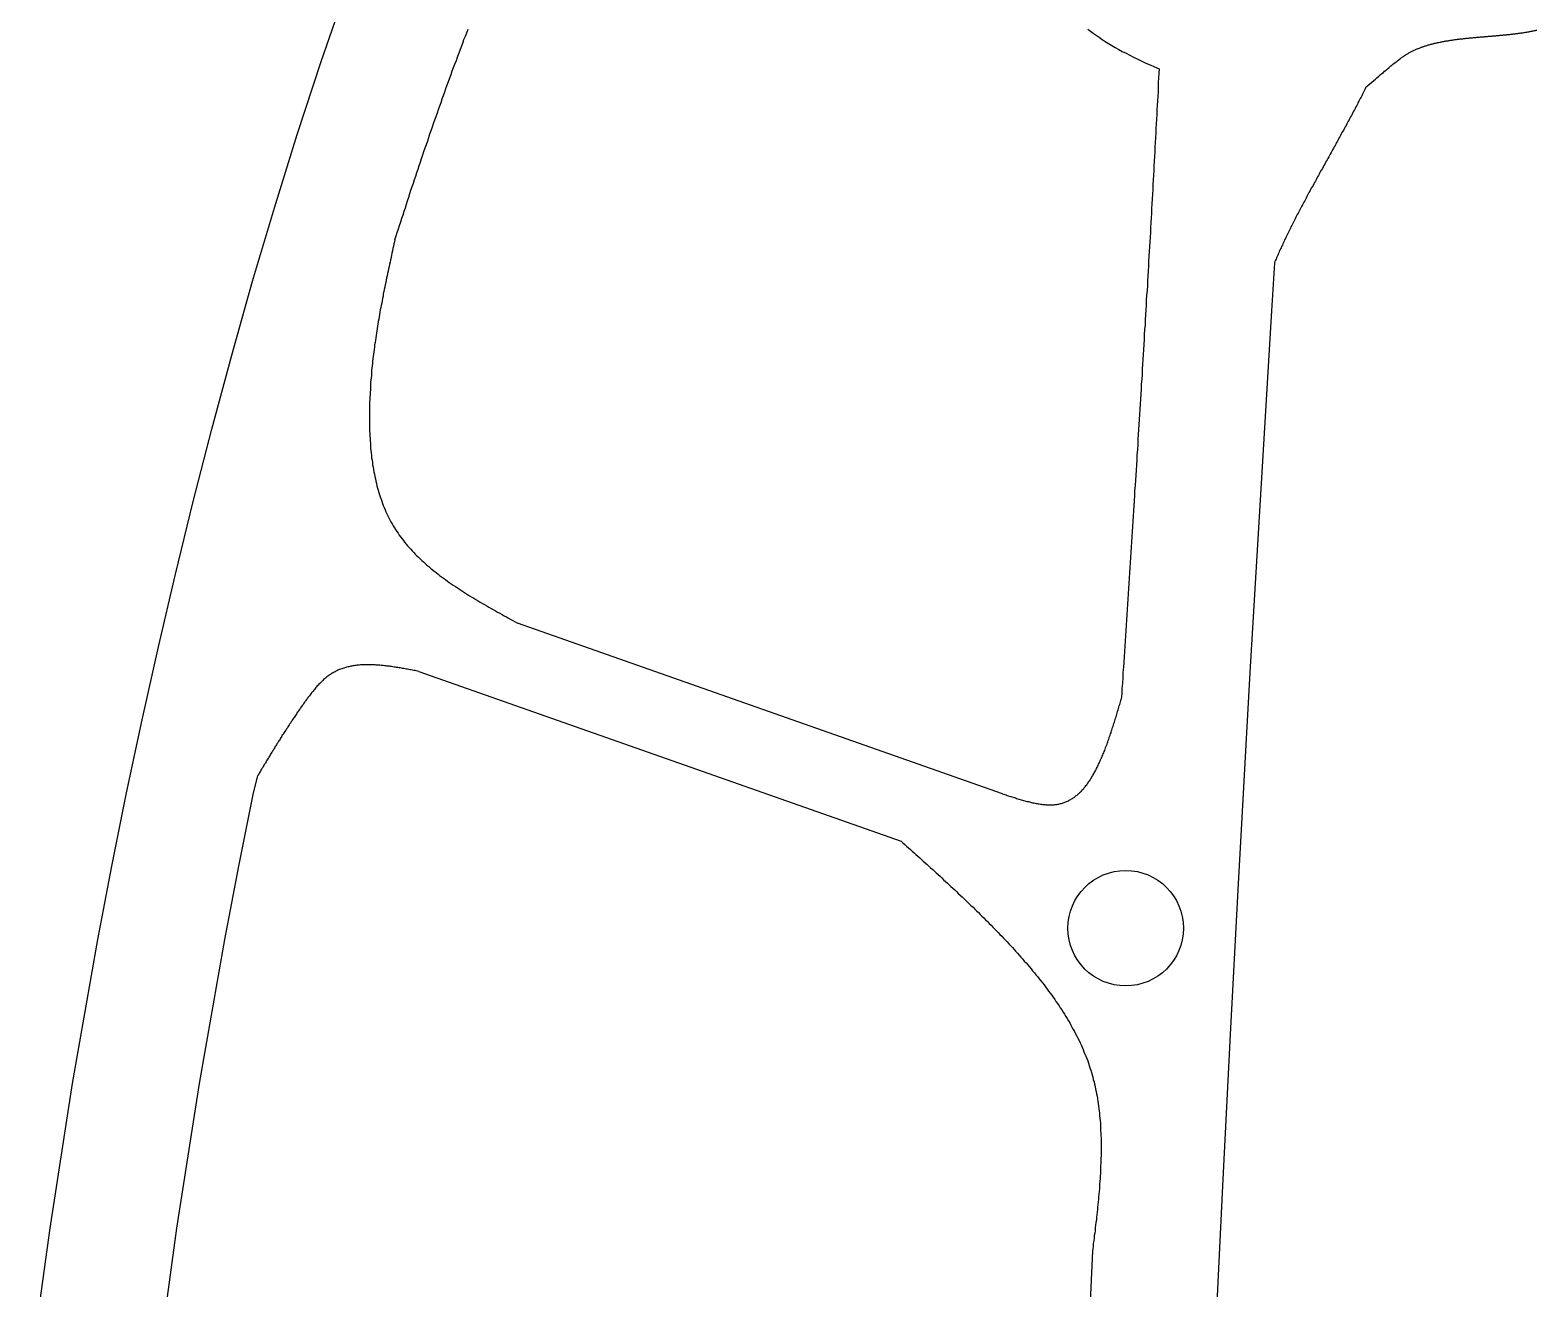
# Model space of a CAD drawing. Header units: inches. Extents: x 15 to 84, y -2 to 383.
# Drawn here: x 18 to 77.4, y 287.3 to 336.9 of the extents above; entities that cross this region are included whole.
import ezdxf

# ---------------------------------------------------------------- set-up
doc = ezdxf.new("R2010")
doc.units = ezdxf.units.IN
doc.header["$MEASUREMENT"] = 0
doc.layers.add('7', color=7, linetype='Continuous')

msp = doc.modelspace()

# ---------------------------------------------------------------- linework, layer by layer
for p, q in [((56.296, 306.795), (37.186, 313.525)), ((33.296, 311.621), (52.306, 304.928))]:
    msp.add_line(p, q)
for points in [[(32.356, 328.643, 0), (32.406, 328.782, 0), (32.446, 328.921, 0), (32.496, 329.06, 0), (32.536, 329.199, 0), (32.586, 329.338, 0), (32.626, 329.477, 0), (32.676, 329.616, 0), (32.716, 329.755, 0), (32.766, 329.894, 0), (32.806, 330.032, 0), (32.856, 330.171, 0), (32.896, 330.31, 0), (32.946, 330.449, 0), (32.986, 330.587, 0), (33.036, 330.726, 0), (33.086, 330.865, 0), (33.126, 331.003, 0), (33.176, 331.142, 0), (33.216, 331.28, 0), (33.266, 331.419, 0), (33.316, 331.557, 0), (33.356, 331.696, 0), (33.406, 331.834, 0), (33.456, 331.973, 0), (33.496, 332.111, 0), (33.546, 332.249, 0), (33.596, 332.388, 0), (33.646, 332.526, 0), (33.686, 332.664, 0), (33.736, 332.802, 0), (33.786, 332.941, 0), (33.836, 333.079, 0), (33.876, 333.217, 0), (33.926, 333.355, 0), (33.976, 333.493, 0), (34.026, 333.631, 0), (34.076, 333.769, 0), (34.126, 333.907, 0), (34.176, 334.045, 0), (34.216, 334.182, 0), (34.266, 334.32, 0), (34.316, 334.458, 0), (34.366, 334.596, 0), (34.416, 334.733, 0), (34.466, 334.871, 0), (34.516, 335.008, 0), (34.566, 335.146, 0), (34.616, 335.283, 0), (34.666, 335.421, 0), (34.716, 335.558, 0), (34.776, 335.695, 0), (34.826, 335.832, 0), (34.876, 335.97, 0), (34.926, 336.107, 0), (34.976, 336.244, 0), (35.026, 336.381, 0), (35.076, 336.518, 0), (35.136, 336.655, 0), (35.186, 336.792, 0), (35.236, 336.928, 0)], [(59.656, 336.931, 0), (59.766, 336.85, 0), (59.876, 336.77, 0), (59.986, 336.69, 0), (60.106, 336.61, 0), (60.226, 336.53, 0), (60.346, 336.45, 0), (60.476, 336.371, 0), (60.606, 336.292, 0), (60.736, 336.214, 0), (60.876, 336.135, 0), (61.016, 336.057, 0), (61.166, 335.98, 0), (61.316, 335.902, 0), (61.466, 335.826, 0), (61.626, 335.749, 0), (61.786, 335.673, 0), (61.946, 335.598, 0), (62.116, 335.522, 0), (62.286, 335.448, 0), (62.466, 335.374, 0)], [(70.616, 334.64, 0), (70.696, 334.709, 0), (70.776, 334.776, 0), (70.856, 334.841, 0), (70.926, 334.903, 0), (70.996, 334.963, 0), (71.056, 335.02, 0), (71.126, 335.076, 0), (71.186, 335.129, 0), (71.246, 335.179, 0), (71.306, 335.228, 0), (71.356, 335.275, 0), (71.416, 335.32, 0), (71.466, 335.363, 0), (71.516, 335.404, 0), (71.556, 335.443, 0), (71.606, 335.48, 0), (71.646, 335.516, 0), (71.686, 335.551, 0), (71.726, 335.583, 0), (71.766, 335.615, 0), (71.806, 335.645, 0), (71.846, 335.673, 0), (71.876, 335.7, 0), (71.916, 335.726, 0), (71.946, 335.751, 0), (71.976, 335.775, 0), (72.006, 335.797, 0), (72.036, 335.819, 0), (72.066, 335.84, 0), (72.096, 335.859, 0), (72.126, 335.878, 0), (72.146, 335.897, 0), (72.176, 335.914, 0), (72.206, 335.931, 0), (72.226, 335.947, 0), (72.256, 335.963, 0), (72.286, 335.978, 0), (72.306, 335.993, 0), (72.336, 336.008, 0), (72.366, 336.022, 0), (72.386, 336.036, 0), (72.416, 336.05, 0), (72.446, 336.064, 0), (72.466, 336.077, 0), (72.496, 336.09, 0), (72.526, 336.103, 0), (72.556, 336.116, 0), (72.576, 336.128, 0), (72.606, 336.14, 0), (72.636, 336.152, 0), (72.666, 336.164, 0), (72.696, 336.176, 0), (72.726, 336.187, 0), (72.756, 336.198, 0), (72.776, 336.209, 0), (72.806, 336.22, 0), (72.836, 336.23, 0), (72.866, 336.241, 0), (72.896, 336.251, 0), (72.926, 336.261, 0), (72.956, 336.271, 0), (72.986, 336.28, 0), (73.016, 336.29, 0), (73.046, 336.299, 0), (73.076, 336.308, 0), (73.106, 336.317, 0), (73.146, 336.326, 0), (73.176, 336.334, 0), (73.206, 336.342, 0), (73.236, 336.351, 0), (73.266, 336.359, 0), (73.296, 336.367, 0), (73.326, 336.374, 0), (73.366, 336.382, 0), (73.396, 336.389, 0), (73.426, 336.396, 0), (73.456, 336.404, 0), (73.486, 336.411, 0), (73.526, 336.417, 0), (73.556, 336.424, 0), (73.586, 336.431, 0), (73.616, 336.437, 0), (73.656, 336.443, 0), (73.686, 336.449, 0), (73.716, 336.455, 0), (73.756, 336.461, 0), (73.786, 336.467, 0), (73.816, 336.473, 0), (73.856, 336.478, 0), (73.886, 336.484, 0), (73.916, 336.489, 0), (73.956, 336.494, 0), (73.986, 336.499, 0), (74.016, 336.504, 0), (74.056, 336.509, 0), (74.086, 336.514, 0), (74.126, 336.519, 0), (74.156, 336.523, 0), (74.186, 336.528, 0), (74.226, 336.532, 0), (74.256, 336.536, 0), (74.296, 336.541, 0), (74.326, 336.545, 0), (74.366, 336.549, 0), (74.396, 336.553, 0), (74.436, 336.557, 0), (74.466, 336.561, 0), (74.506, 336.564, 0), (74.536, 336.568, 0), (74.576, 336.572, 0), (74.606, 336.575, 0), (74.636, 336.579, 0), (74.676, 336.582, 0), (74.706, 336.586, 0), (74.746, 336.589, 0), (74.786, 336.593, 0), (74.816, 336.596, 0), (74.856, 336.599, 0), (74.886, 336.602, 0), (74.926, 336.606, 0), (74.956, 336.609, 0), (74.996, 336.612, 0), (75.026, 336.615, 0), (75.066, 336.618, 0), (75.096, 336.621, 0), (75.136, 336.624, 0), (75.166, 336.627, 0), (75.206, 336.63, 0), (75.236, 336.633, 0), (75.276, 336.636, 0), (75.306, 336.639, 0), (75.346, 336.642, 0), (75.376, 336.644, 0), (75.416, 336.647, 0), (75.456, 336.65, 0), (75.486, 336.653, 0), (75.526, 336.656, 0), (75.556, 336.659, 0), (75.596, 336.662, 0), (75.626, 336.665, 0), (75.666, 336.668, 0), (75.696, 336.671, 0), (75.736, 336.674, 0), (75.766, 336.677, 0), (75.806, 336.68, 0), (75.836, 336.683, 0), (75.876, 336.686, 0), (75.906, 336.689, 0), (75.946, 336.693, 0), (75.976, 336.696, 0), (76.016, 336.699, 0), (76.046, 336.703, 0), (76.086, 336.706, 0), (76.116, 336.709, 0), (76.156, 336.713, 0), (76.186, 336.716, 0), (76.226, 336.72, 0), (76.256, 336.724, 0), (76.296, 336.727, 0), (76.326, 336.731, 0), (76.366, 336.735, 0), (76.396, 336.739, 0), (76.426, 336.743, 0), (76.466, 336.747, 0), (76.496, 336.751, 0), (76.536, 336.755, 0), (76.566, 336.759, 0), (76.606, 336.764, 0), (76.636, 336.768, 0), (76.666, 336.773, 0), (76.706, 336.778, 0), (76.736, 336.782, 0), (76.766, 336.787, 0), (76.806, 336.792, 0), (76.836, 336.797, 0), (76.866, 336.802, 0), (76.906, 336.808, 0), (76.936, 336.813, 0), (76.966, 336.819, 0), (77.006, 336.824, 0), (77.036, 336.83, 0), (77.066, 336.836, 0), (77.096, 336.842, 0), (77.136, 336.848, 0), (77.166, 336.854, 0), (77.196, 336.86, 0), (77.226, 336.867, 0), (77.266, 336.874, 0), (77.296, 336.88, 0), (77.326, 336.887, 0), (77.356, 336.894, 0)], [(62.466, 335.374, 0), (62.456, 335.194, 0), (62.446, 335.015, 0), (62.436, 334.835, 0), (62.436, 334.654, 0), (62.426, 334.474, 0), (62.416, 334.293, 0), (62.406, 334.112, 0), (62.396, 333.93, 0), (62.386, 333.748, 0), (62.376, 333.566, 0), (62.366, 333.384, 0), (62.356, 333.201, 0), (62.346, 333.019, 0), (62.336, 332.835, 0), (62.326, 332.652, 0), (62.316, 332.468, 0), (62.306, 332.284, 0), (62.296, 332.1, 0), (62.286, 331.915, 0), (62.276, 331.73, 0), (62.266, 331.545, 0), (62.256, 331.359, 0), (62.246, 331.174, 0), (62.236, 330.988, 0), (62.226, 330.801, 0), (62.216, 330.615, 0), (62.206, 330.428, 0), (62.196, 330.241, 0), (62.186, 330.053, 0), (62.176, 329.866, 0), (62.166, 329.678, 0), (62.156, 329.489, 0), (62.146, 329.301, 0), (62.136, 329.112, 0), (62.126, 328.923, 0), (62.116, 328.734, 0), (62.106, 328.544, 0), (62.096, 328.354, 0), (62.076, 328.164, 0), (62.066, 327.974, 0), (62.056, 327.783, 0), (62.046, 327.592, 0), (62.036, 327.401, 0), (62.026, 327.21, 0), (62.016, 327.018, 0), (62.006, 326.826, 0), (61.996, 326.634, 0), (61.976, 326.442, 0), (61.966, 326.249, 0), (61.956, 326.056, 0), (61.946, 325.863, 0), (61.936, 325.67, 0), (61.926, 325.476, 0), (61.916, 325.282, 0), (61.896, 325.088, 0), (61.886, 324.893, 0), (61.876, 324.699, 0), (61.866, 324.504, 0), (61.856, 324.309, 0), (61.846, 324.113, 0), (61.826, 323.918, 0), (61.816, 323.722, 0), (61.806, 323.526, 0), (61.796, 323.329, 0), (61.786, 323.133, 0), (61.766, 322.936, 0), (61.756, 322.739, 0), (61.746, 322.542, 0), (61.736, 322.344, 0), (61.726, 322.146, 0), (61.706, 321.948, 0), (61.696, 321.75, 0), (61.686, 321.552, 0), (61.676, 321.353, 0), (61.656, 321.154, 0), (61.646, 320.955, 0), (61.636, 320.756, 0), (61.626, 320.556, 0), (61.616, 320.357, 0), (61.596, 320.157, 0), (61.586, 319.956, 0), (61.576, 319.756, 0), (61.566, 319.555, 0), (61.546, 319.355, 0), (61.536, 319.153, 0), (61.526, 318.952, 0), (61.506, 318.751, 0), (61.496, 318.549, 0), (61.486, 318.347, 0), (61.476, 318.145, 0), (61.456, 317.943, 0), (61.446, 317.74, 0), (61.436, 317.537, 0), (61.416, 317.334, 0), (61.406, 317.131, 0), (61.396, 316.928, 0), (61.386, 316.724, 0), (61.366, 316.52, 0), (61.356, 316.316, 0), (61.346, 316.112, 0), (61.326, 315.908, 0), (61.316, 315.703, 0), (61.306, 315.499, 0), (61.286, 315.294, 0), (61.276, 315.088, 0), (61.266, 314.883, 0), (61.246, 314.677, 0), (61.236, 314.472, 0), (61.226, 314.266, 0), (61.206, 314.06, 0), (61.196, 313.853, 0), (61.186, 313.647, 0), (61.166, 313.44, 0), (61.156, 313.233, 0), (61.146, 313.026, 0), (61.126, 312.819, 0), (61.116, 312.612, 0), (61.106, 312.404, 0), (61.086, 312.196, 0), (61.076, 311.988, 0), (61.066, 311.78, 0), (61.046, 311.572, 0), (61.036, 311.363, 0), (61.026, 311.155, 0), (61.006, 310.946, 0), (60.996, 310.737, 0), (60.976, 310.528, 0)], [(70.616, 334.64, 0), (70.596, 334.585, 0), (70.566, 334.53, 0), (70.536, 334.475, 0), (70.506, 334.42, 0), (70.486, 334.365, 0), (70.456, 334.31, 0), (70.426, 334.255, 0), (70.396, 334.2, 0), (70.366, 334.144, 0), (70.336, 334.089, 0), (70.306, 334.033, 0), (70.286, 333.978, 0), (70.256, 333.922, 0), (70.226, 333.866, 0), (70.196, 333.811, 0), (70.166, 333.755, 0), (70.136, 333.699, 0), (70.106, 333.643, 0), (70.076, 333.587, 0), (70.046, 333.531, 0), (70.016, 333.475, 0), (69.986, 333.419, 0), (69.956, 333.363, 0), (69.926, 333.307, 0), (69.896, 333.25, 0), (69.866, 333.194, 0), (69.836, 333.138, 0), (69.806, 333.082, 0), (69.776, 333.025, 0), (69.746, 332.969, 0), (69.716, 332.912, 0), (69.676, 332.856, 0), (69.646, 332.8, 0), (69.616, 332.743, 0), (69.586, 332.687, 0), (69.556, 332.63, 0), (69.526, 332.574, 0), (69.496, 332.517, 0), (69.466, 332.461, 0), (69.436, 332.404, 0), (69.406, 332.348, 0), (69.366, 332.291, 0), (69.336, 332.235, 0), (69.306, 332.178, 0), (69.276, 332.122, 0), (69.246, 332.065, 0), (69.216, 332.009, 0), (69.186, 331.952, 0), (69.156, 331.896, 0), (69.116, 331.839, 0), (69.086, 331.783, 0), (69.056, 331.727, 0), (69.026, 331.67, 0), (68.996, 331.614, 0), (68.966, 331.558, 0), (68.936, 331.502, 0), (68.906, 331.445, 0), (68.866, 331.389, 0), (68.836, 331.333, 0), (68.806, 331.277, 0), (68.776, 331.221, 0), (68.746, 331.165, 0), (68.716, 331.109, 0), (68.686, 331.053, 0), (68.656, 330.997, 0), (68.626, 330.941, 0), (68.596, 330.885, 0), (68.566, 330.83, 0), (68.536, 330.774, 0), (68.506, 330.718, 0), (68.466, 330.663, 0), (68.436, 330.607, 0), (68.406, 330.552, 0), (68.376, 330.497, 0), (68.346, 330.442, 0), (68.316, 330.386, 0), (68.286, 330.331, 0), (68.266, 330.276, 0), (68.236, 330.221, 0), (68.206, 330.167, 0), (68.176, 330.112, 0), (68.146, 330.057, 0), (68.116, 330.003, 0), (68.086, 329.948, 0), (68.056, 329.894, 0), (68.026, 329.839, 0), (67.996, 329.785, 0), (67.976, 329.731, 0), (67.946, 329.677, 0), (67.916, 329.623, 0), (67.886, 329.57, 0), (67.856, 329.516, 0), (67.836, 329.462, 0), (67.806, 329.409, 0), (67.776, 329.356, 0), (67.746, 329.303, 0), (67.726, 329.249, 0), (67.696, 329.197, 0), (67.666, 329.144, 0), (67.646, 329.091, 0), (67.616, 329.039, 0), (67.596, 328.986, 0), (67.566, 328.934, 0), (67.546, 328.882, 0), (67.516, 328.83, 0), (67.486, 328.778, 0), (67.466, 328.726, 0), (67.446, 328.675, 0), (67.416, 328.623, 0), (67.396, 328.572, 0), (67.366, 328.521, 0), (67.346, 328.47, 0), (67.326, 328.419, 0), (67.296, 328.368, 0), (67.276, 328.318, 0), (67.256, 328.268, 0), (67.226, 328.218, 0), (67.206, 328.168, 0), (67.186, 328.118, 0), (67.166, 328.068, 0), (67.146, 328.019, 0), (67.126, 327.969, 0), (67.096, 327.92, 0), (67.076, 327.871, 0), (67.056, 327.823, 0), (67.036, 327.774, 0), (67.016, 327.726, 0)], [(32.356, 328.643, 0), (32.336, 328.554, 0), (32.316, 328.465, 0), (32.296, 328.376, 0), (32.276, 328.287, 0), (32.256, 328.197, 0), (32.236, 328.108, 0), (32.226, 328.019, 0), (32.206, 327.93, 0), (32.186, 327.84, 0), (32.166, 327.751, 0), (32.146, 327.662, 0), (32.126, 327.572, 0), (32.106, 327.483, 0), (32.086, 327.393, 0), (32.066, 327.304, 0), (32.046, 327.214, 0), (32.026, 327.125, 0), (32.006, 327.035, 0), (31.996, 326.945, 0), (31.976, 326.856, 0), (31.956, 326.766, 0), (31.936, 326.676, 0), (31.916, 326.586, 0), (31.896, 326.496, 0), (31.886, 326.406, 0), (31.866, 326.316, 0), (31.846, 326.226, 0), (31.836, 326.136, 0), (31.816, 326.045, 0), (31.796, 325.955, 0), (31.776, 325.865, 0), (31.766, 325.774, 0), (31.746, 325.683, 0), (31.736, 325.593, 0), (31.716, 325.502, 0), (31.696, 325.411, 0), (31.686, 325.32, 0), (31.666, 325.229, 0), (31.656, 325.137, 0), (31.646, 325.046, 0), (31.626, 324.955, 0), (31.616, 324.863, 0), (31.596, 324.771, 0), (31.586, 324.68, 0), (31.576, 324.588, 0), (31.556, 324.496, 0), (31.546, 324.403, 0), (31.536, 324.311, 0), (31.526, 324.219, 0), (31.516, 324.126, 0), (31.496, 324.033, 0), (31.486, 323.941, 0), (31.476, 323.848, 0), (31.466, 323.755, 0), (31.456, 323.661, 0), (31.446, 323.568, 0), (31.436, 323.474, 0), (31.436, 323.381, 0), (31.426, 323.287, 0), (31.416, 323.193, 0), (31.406, 323.098, 0), (31.396, 323.004, 0), (31.396, 322.909, 0), (31.386, 322.815, 0), (31.386, 322.72, 0), (31.376, 322.625, 0), (31.376, 322.529, 0), (31.366, 322.434, 0), (31.366, 322.338, 0), (31.356, 322.243, 0), (31.356, 322.147, 0), (31.356, 322.051, 0), (31.356, 321.954, 0), (31.346, 321.858, 0), (31.346, 321.762, 0), (31.346, 321.665, 0), (31.346, 321.569, 0), (31.346, 321.473, 0), (31.346, 321.376, 0), (31.356, 321.28, 0), (31.356, 321.183, 0), (31.356, 321.087, 0), (31.366, 320.991, 0), (31.366, 320.895, 0), (31.376, 320.799, 0), (31.376, 320.703, 0), (31.386, 320.607, 0), (31.396, 320.512, 0), (31.396, 320.417, 0), (31.406, 320.322, 0), (31.416, 320.227, 0), (31.426, 320.132, 0), (31.436, 320.038, 0), (31.456, 319.944, 0), (31.466, 319.85, 0), (31.476, 319.757, 0), (31.496, 319.664, 0), (31.506, 319.571, 0), (31.526, 319.479, 0), (31.546, 319.387, 0), (31.566, 319.296, 0), (31.586, 319.205, 0), (31.606, 319.114, 0), (31.626, 319.024, 0), (31.646, 318.935, 0), (31.666, 318.846, 0), (31.696, 318.758, 0), (31.716, 318.67, 0), (31.746, 318.583, 0), (31.776, 318.496, 0), (31.806, 318.41, 0), (31.836, 318.325, 0), (31.866, 318.24, 0), (31.896, 318.156, 0), (31.926, 318.073, 0), (31.966, 317.99, 0), (31.996, 317.908, 0), (32.036, 317.827, 0), (32.076, 317.747, 0), (32.116, 317.667, 0), (32.156, 317.589, 0), (32.196, 317.511, 0), (32.246, 317.434, 0), (32.286, 317.358, 0), (32.336, 317.282, 0), (32.376, 317.208, 0), (32.426, 317.134, 0), (32.476, 317.061, 0), (32.526, 316.989, 0), (32.576, 316.918, 0), (32.636, 316.847, 0), (32.686, 316.777, 0), (32.736, 316.708, 0), (32.796, 316.64, 0), (32.856, 316.572, 0), (32.916, 316.505, 0), (32.976, 316.439, 0), (33.036, 316.373, 0), (33.096, 316.308, 0), (33.156, 316.244, 0), (33.216, 316.18, 0), (33.286, 316.117, 0), (33.346, 316.054, 0), (33.416, 315.993, 0), (33.486, 315.931, 0), (33.546, 315.87, 0), (33.616, 315.81, 0), (33.686, 315.751, 0), (33.756, 315.692, 0), (33.826, 315.633, 0), (33.896, 315.575, 0), (33.976, 315.517, 0), (34.046, 315.46, 0), (34.116, 315.403, 0), (34.196, 315.347, 0), (34.266, 315.292, 0), (34.346, 315.236, 0), (34.426, 315.181, 0), (34.496, 315.127, 0), (34.576, 315.073, 0), (34.656, 315.019, 0), (34.736, 314.966, 0), (34.816, 314.913, 0), (34.896, 314.86, 0), (34.976, 314.808, 0), (35.056, 314.756, 0), (35.136, 314.704, 0), (35.216, 314.653, 0), (35.296, 314.602, 0), (35.386, 314.551, 0), (35.466, 314.501, 0), (35.546, 314.45, 0), (35.636, 314.4, 0), (35.716, 314.35, 0), (35.806, 314.301, 0), (35.886, 314.251, 0), (35.976, 314.202, 0), (36.056, 314.153, 0), (36.146, 314.104, 0), (36.226, 314.055, 0), (36.316, 314.007, 0), (36.396, 313.958, 0), (36.486, 313.91, 0), (36.576, 313.862, 0), (36.656, 313.813, 0), (36.746, 313.765, 0), (36.836, 313.717, 0), (36.916, 313.669, 0), (37.006, 313.621, 0), (37.096, 313.573, 0), (37.186, 313.525, 0)], [(33.296, 311.621, 0), (33.246, 311.63, 0), (33.196, 311.64, 0), (33.146, 311.649, 0), (33.096, 311.658, 0), (33.046, 311.667, 0), (32.996, 311.676, 0), (32.956, 311.685, 0), (32.906, 311.694, 0), (32.856, 311.703, 0), (32.806, 311.712, 0), (32.756, 311.721, 0), (32.706, 311.729, 0), (32.656, 311.738, 0), (32.616, 311.746, 0), (32.566, 311.754, 0), (32.516, 311.762, 0), (32.466, 311.77, 0), (32.416, 311.778, 0), (32.376, 311.785, 0), (32.326, 311.792, 0), (32.276, 311.799, 0), (32.226, 311.806, 0), (32.176, 311.813, 0), (32.136, 311.819, 0), (32.086, 311.826, 0), (32.036, 311.831, 0), (31.996, 311.837, 0), (31.946, 311.842, 0), (31.896, 311.847, 0), (31.846, 311.852, 0), (31.806, 311.857, 0), (31.756, 311.861, 0), (31.716, 311.864, 0), (31.666, 311.868, 0), (31.616, 311.871, 0), (31.576, 311.874, 0), (31.526, 311.876, 0), (31.486, 311.878, 0), (31.436, 311.88, 0), (31.396, 311.881, 0), (31.346, 311.882, 0), (31.306, 311.882, 0), (31.256, 311.882, 0), (31.216, 311.881, 0), (31.166, 311.88, 0), (31.126, 311.879, 0), (31.076, 311.877, 0), (31.036, 311.875, 0), (30.996, 311.872, 0), (30.946, 311.868, 0), (30.906, 311.864, 0), (30.866, 311.86, 0), (30.826, 311.855, 0), (30.776, 311.849, 0), (30.736, 311.843, 0), (30.696, 311.836, 0), (30.656, 311.829, 0), (30.616, 311.821, 0), (30.576, 311.813, 0), (30.536, 311.804, 0), (30.496, 311.794, 0), (30.446, 311.784, 0), (30.416, 311.773, 0), (30.376, 311.761, 0), (30.336, 311.749, 0), (30.296, 311.736, 0), (30.256, 311.722, 0), (30.216, 311.708, 0), (30.176, 311.693, 0), (30.136, 311.677, 0), (30.106, 311.661, 0), (30.066, 311.644, 0), (30.026, 311.626, 0), (29.996, 311.607, 0), (29.956, 311.588, 0), (29.916, 311.567, 0), (29.886, 311.546, 0), (29.846, 311.525, 0), (29.816, 311.502, 0), (29.776, 311.479, 0), (29.746, 311.454, 0), (29.716, 311.429, 0), (29.676, 311.404, 0), (29.646, 311.377, 0), (29.616, 311.35, 0), (29.576, 311.322, 0), (29.546, 311.294, 0), (29.516, 311.265, 0), (29.486, 311.235, 0), (29.456, 311.205, 0), (29.426, 311.174, 0), (29.396, 311.143, 0), (29.356, 311.111, 0), (29.326, 311.079, 0), (29.296, 311.046, 0), (29.266, 311.013, 0), (29.236, 310.98, 0), (29.216, 310.946, 0), (29.186, 310.911, 0), (29.156, 310.877, 0), (29.126, 310.841, 0), (29.096, 310.806, 0), (29.066, 310.77, 0), (29.036, 310.735, 0), (29.016, 310.698, 0), (28.986, 310.662, 0), (28.956, 310.625, 0), (28.926, 310.589, 0), (28.906, 310.552, 0), (28.876, 310.515, 0), (28.846, 310.478, 0), (28.826, 310.44, 0), (28.796, 310.403, 0), (28.766, 310.366, 0), (28.746, 310.329, 0), (28.716, 310.291, 0), (28.686, 310.254, 0), (28.666, 310.217, 0), (28.636, 310.179, 0), (28.616, 310.142, 0), (28.586, 310.105, 0), (28.556, 310.067, 0), (28.536, 310.03, 0), (28.506, 309.993, 0), (28.486, 309.955, 0), (28.456, 309.918, 0), (28.436, 309.881, 0), (28.406, 309.844, 0), (28.386, 309.806, 0), (28.356, 309.769, 0), (28.336, 309.732, 0), (28.306, 309.694, 0), (28.286, 309.657, 0), (28.256, 309.62, 0), (28.236, 309.583, 0), (28.206, 309.545, 0), (28.186, 309.508, 0), (28.156, 309.471, 0), (28.136, 309.434, 0), (28.116, 309.397, 0), (28.086, 309.359, 0), (28.066, 309.322, 0), (28.036, 309.285, 0), (28.016, 309.248, 0), (27.996, 309.21, 0), (27.966, 309.173, 0), (27.946, 309.136, 0), (27.916, 309.099, 0), (27.896, 309.062, 0), (27.876, 309.024, 0), (27.846, 308.987, 0), (27.826, 308.95, 0), (27.806, 308.913, 0), (27.776, 308.876, 0), (27.756, 308.839, 0), (27.736, 308.801, 0), (27.706, 308.764, 0), (27.686, 308.727, 0), (27.666, 308.69, 0), (27.636, 308.653, 0), (27.616, 308.616, 0), (27.596, 308.578, 0), (27.576, 308.541, 0), (27.546, 308.504, 0), (27.526, 308.467, 0), (27.506, 308.43, 0), (27.476, 308.393, 0), (27.456, 308.355, 0), (27.436, 308.318, 0), (27.416, 308.281, 0), (27.386, 308.244, 0), (27.366, 308.207, 0), (27.346, 308.17, 0), (27.326, 308.133, 0), (27.296, 308.095, 0), (27.276, 308.058, 0), (27.256, 308.021, 0), (27.236, 307.984, 0), (27.206, 307.947, 0), (27.186, 307.91, 0), (27.166, 307.873, 0), (27.146, 307.835, 0), (27.116, 307.798, 0), (27.096, 307.761, 0), (27.076, 307.724, 0), (27.056, 307.687, 0), (27.026, 307.65, 0), (27.006, 307.613, 0), (26.986, 307.576, 0), (26.966, 307.538, 0), (26.946, 307.501, 0)], [(56.296, 306.795, 0), (56.346, 306.78, 0), (56.386, 306.764, 0), (56.436, 306.749, 0), (56.486, 306.734, 0), (56.526, 306.718, 0), (56.576, 306.703, 0), (56.626, 306.688, 0), (56.666, 306.673, 0), (56.716, 306.658, 0), (56.766, 306.643, 0), (56.806, 306.629, 0), (56.856, 306.614, 0), (56.896, 306.6, 0), (56.946, 306.586, 0), (56.996, 306.573, 0), (57.036, 306.559, 0), (57.086, 306.546, 0), (57.126, 306.533, 0), (57.176, 306.521, 0), (57.216, 306.509, 0), (57.266, 306.497, 0), (57.316, 306.485, 0), (57.356, 306.474, 0), (57.396, 306.464, 0), (57.446, 306.454, 0), (57.486, 306.444, 0), (57.536, 306.434, 0), (57.576, 306.425, 0), (57.626, 306.417, 0), (57.666, 306.409, 0), (57.706, 306.402, 0), (57.746, 306.395, 0), (57.796, 306.389, 0), (57.836, 306.383, 0), (57.876, 306.378, 0), (57.916, 306.373, 0), (57.966, 306.37, 0), (58.006, 306.366, 0), (58.046, 306.364, 0), (58.086, 306.362, 0), (58.126, 306.361, 0), (58.166, 306.36, 0), (58.206, 306.361, 0), (58.246, 306.362, 0), (58.286, 306.364, 0), (58.326, 306.366, 0), (58.366, 306.37, 0), (58.396, 306.374, 0), (58.436, 306.379, 0), (58.476, 306.385, 0), (58.516, 306.392, 0), (58.546, 306.399, 0), (58.586, 306.408, 0), (58.616, 306.417, 0), (58.656, 306.427, 0), (58.686, 306.438, 0), (58.726, 306.45, 0), (58.756, 306.463, 0), (58.796, 306.476, 0), (58.826, 306.491, 0), (58.856, 306.506, 0), (58.896, 306.522, 0), (58.926, 306.538, 0), (58.956, 306.556, 0), (58.986, 306.574, 0), (59.016, 306.593, 0), (59.056, 306.612, 0), (59.086, 306.633, 0), (59.116, 306.654, 0), (59.146, 306.676, 0), (59.176, 306.698, 0), (59.206, 306.722, 0), (59.236, 306.745, 0), (59.266, 306.77, 0), (59.286, 306.795, 0), (59.316, 306.821, 0), (59.346, 306.848, 0), (59.376, 306.875, 0), (59.406, 306.903, 0), (59.426, 306.932, 0), (59.456, 306.961, 0), (59.486, 306.991, 0), (59.506, 307.021, 0), (59.536, 307.052, 0), (59.556, 307.084, 0), (59.586, 307.116, 0), (59.616, 307.149, 0), (59.636, 307.183, 0), (59.666, 307.216, 0), (59.686, 307.251, 0), (59.706, 307.286, 0), (59.736, 307.322, 0), (59.756, 307.358, 0), (59.786, 307.395, 0), (59.806, 307.432, 0), (59.826, 307.47, 0), (59.846, 307.508, 0), (59.876, 307.546, 0), (59.896, 307.586, 0), (59.916, 307.625, 0), (59.936, 307.666, 0), (59.966, 307.706, 0), (59.986, 307.747, 0), (60.006, 307.789, 0), (60.026, 307.831, 0), (60.046, 307.873, 0), (60.066, 307.916, 0), (60.086, 307.959, 0), (60.106, 308.003, 0), (60.126, 308.047, 0), (60.146, 308.091, 0), (60.166, 308.136, 0), (60.186, 308.181, 0), (60.206, 308.227, 0), (60.226, 308.273, 0), (60.246, 308.319, 0), (60.266, 308.366, 0), (60.286, 308.413, 0), (60.306, 308.46, 0), (60.326, 308.507, 0), (60.346, 308.555, 0), (60.356, 308.604, 0), (60.376, 308.652, 0), (60.396, 308.701, 0), (60.416, 308.75, 0), (60.436, 308.799, 0), (60.446, 308.849, 0), (60.466, 308.899, 0), (60.486, 308.949, 0), (60.506, 308.999, 0), (60.516, 309.05, 0), (60.536, 309.101, 0), (60.556, 309.152, 0), (60.576, 309.203, 0), (60.586, 309.254, 0), (60.606, 309.306, 0), (60.626, 309.358, 0), (60.636, 309.41, 0), (60.656, 309.462, 0), (60.676, 309.514, 0), (60.686, 309.567, 0), (60.706, 309.619, 0), (60.726, 309.672, 0), (60.736, 309.725, 0), (60.756, 309.778, 0), (60.776, 309.831, 0), (60.786, 309.884, 0), (60.806, 309.937, 0), (60.816, 309.991, 0), (60.836, 310.044, 0), (60.856, 310.098, 0), (60.866, 310.151, 0), (60.886, 310.205, 0), (60.896, 310.259, 0), (60.916, 310.313, 0), (60.936, 310.366, 0), (60.946, 310.42, 0), (60.966, 310.474, 0), (60.976, 310.528, 0)], [(52.306, 304.928, 0), (52.376, 304.862, 0), (52.446, 304.797, 0), (52.516, 304.731, 0), (52.596, 304.665, 0), (52.666, 304.6, 0), (52.736, 304.534, 0), (52.816, 304.469, 0), (52.886, 304.403, 0), (52.956, 304.337, 0), (53.036, 304.272, 0), (53.106, 304.206, 0), (53.176, 304.14, 0), (53.246, 304.074, 0), (53.326, 304.008, 0), (53.396, 303.942, 0), (53.466, 303.876, 0), (53.546, 303.81, 0), (53.616, 303.743, 0), (53.686, 303.677, 0), (53.756, 303.61, 0), (53.836, 303.544, 0), (53.906, 303.477, 0), (53.976, 303.41, 0), (54.046, 303.343, 0), (54.126, 303.276, 0), (54.196, 303.209, 0), (54.266, 303.142, 0), (54.336, 303.074, 0), (54.416, 303.007, 0), (54.486, 302.939, 0), (54.556, 302.871, 0), (54.626, 302.803, 0), (54.706, 302.735, 0), (54.776, 302.666, 0), (54.846, 302.598, 0), (54.916, 302.529, 0), (54.986, 302.46, 0), (55.056, 302.391, 0), (55.136, 302.321, 0), (55.206, 302.252, 0), (55.276, 302.182, 0), (55.346, 302.112, 0), (55.416, 302.042, 0), (55.486, 301.972, 0), (55.556, 301.901, 0), (55.626, 301.83, 0), (55.706, 301.759, 0), (55.776, 301.688, 0), (55.846, 301.616, 0), (55.916, 301.544, 0), (55.986, 301.472, 0), (56.056, 301.4, 0), (56.126, 301.327, 0), (56.196, 301.254, 0), (56.266, 301.181, 0), (56.336, 301.108, 0), (56.406, 301.034, 0), (56.476, 300.96, 0), (56.546, 300.886, 0), (56.616, 300.811, 0), (56.686, 300.736, 0), (56.756, 300.661, 0), (56.816, 300.586, 0), (56.886, 300.51, 0), (56.956, 300.434, 0), (57.026, 300.358, 0), (57.096, 300.281, 0), (57.156, 300.204, 0), (57.226, 300.127, 0), (57.296, 300.05, 0), (57.356, 299.972, 0), (57.426, 299.894, 0), (57.486, 299.816, 0), (57.556, 299.738, 0), (57.616, 299.659, 0), (57.686, 299.58, 0), (57.746, 299.5, 0), (57.806, 299.421, 0), (57.876, 299.341, 0), (57.936, 299.261, 0), (57.996, 299.18, 0), (58.056, 299.099, 0), (58.116, 299.018, 0), (58.176, 298.937, 0), (58.236, 298.855, 0), (58.296, 298.773, 0), (58.356, 298.691, 0), (58.406, 298.608, 0), (58.466, 298.526, 0), (58.526, 298.442, 0), (58.576, 298.359, 0), (58.636, 298.275, 0), (58.686, 298.191, 0), (58.736, 298.107, 0), (58.796, 298.022, 0), (58.846, 297.938, 0), (58.896, 297.852, 0), (58.946, 297.767, 0), (58.996, 297.681, 0), (59.036, 297.595, 0), (59.086, 297.509, 0), (59.136, 297.422, 0), (59.176, 297.335, 0), (59.226, 297.248, 0), (59.266, 297.16, 0), (59.316, 297.072, 0), (59.356, 296.984, 0), (59.396, 296.896, 0), (59.436, 296.807, 0), (59.476, 296.718, 0), (59.506, 296.629, 0), (59.546, 296.539, 0), (59.586, 296.449, 0), (59.616, 296.359, 0), (59.656, 296.268, 0), (59.686, 296.177, 0), (59.716, 296.086, 0), (59.746, 295.995, 0), (59.776, 295.903, 0), (59.806, 295.811, 0), (59.826, 295.719, 0), (59.856, 295.626, 0), (59.876, 295.533, 0), (59.906, 295.44, 0), (59.926, 295.346, 0), (59.946, 295.252, 0), (59.966, 295.158, 0), (59.986, 295.064, 0), (60.006, 294.969, 0), (60.026, 294.874, 0), (60.036, 294.779, 0), (60.056, 294.684, 0), (60.066, 294.588, 0), (60.086, 294.492, 0), (60.096, 294.396, 0), (60.106, 294.3, 0), (60.116, 294.203, 0), (60.126, 294.107, 0), (60.136, 294.01, 0), (60.146, 293.912, 0), (60.156, 293.815, 0), (60.156, 293.717, 0), (60.166, 293.619, 0), (60.166, 293.521, 0), (60.176, 293.423, 0), (60.176, 293.325, 0), (60.186, 293.226, 0), (60.186, 293.127, 0), (60.186, 293.028, 0), (60.186, 292.929, 0), (60.186, 292.83, 0), (60.186, 292.73, 0), (60.186, 292.63, 0), (60.186, 292.531, 0), (60.176, 292.431, 0), (60.176, 292.33, 0), (60.176, 292.23, 0), (60.166, 292.13, 0), (60.166, 292.029, 0), (60.166, 291.928, 0), (60.156, 291.828, 0), (60.146, 291.727, 0), (60.146, 291.625, 0), (60.136, 291.524, 0), (60.126, 291.423, 0), (60.126, 291.321, 0), (60.116, 291.22, 0), (60.106, 291.118, 0), (60.096, 291.017, 0), (60.086, 290.915, 0), (60.076, 290.813, 0), (60.066, 290.711, 0), (60.056, 290.609, 0), (60.046, 290.507, 0), (60.036, 290.404, 0), (60.026, 290.302, 0), (60.016, 290.2, 0), (60.006, 290.097, 0), (59.996, 289.995, 0), (59.976, 289.892, 0), (59.966, 289.79, 0), (59.956, 289.687, 0), (59.946, 289.585, 0), (59.936, 289.482, 0), (59.916, 289.379, 0), (59.906, 289.276, 0), (59.896, 289.174, 0), (59.876, 289.071, 0), (59.866, 288.968, 0), (59.856, 288.865, 0), (59.846, 288.762, 0)]]:
    msp.add_polyline3d(points)
msp.add_circle((61.153, 301.498), 2.276)
at = {"layer": '7', "linetype": 'Continuous'}
for points in [[(17.979, 283.966), (18.763, 289.677), (19.652, 295.372), (20.648, 301.051), (21.199, 303.943), (21.781, 306.831), (22.391, 309.711), (23.031, 312.584), (23.703, 315.451), (24.405, 318.31), (25.138, 321.162), (25.924, 324.083), (26.746, 326.993), (27.606, 329.892), (28.505, 332.778), (29.447, 335.651), (30.434, 338.51)], [(67.016, 327.726), (66.904, 325.831), (66.729, 322.978), (66.557, 320.125), (66.385, 317.273), (66.216, 314.422), (66.049, 311.57), (65.886, 308.718), (65.725, 305.865), (65.567, 303.012)], [(66.761, 323.499), (66.761, 323.499)], [(65.567, 303.012), (65.265, 297.311), (64.978, 291.612), (64.707, 285.912), (64.453, 280.213), (64.216, 274.512), (63.997, 268.809), (63.795, 263.104), (63.614, 257.407), (63.533, 251.097)]]:
    msp.add_lwpolyline(points, dxfattribs=at)
msp.add_lwpolyline([(59.846, 288.762), (59.707, 285.912), (59.453, 280.213), (59.216, 274.512), (58.997, 268.809), (58.795, 263.104), (58.614, 257.407), (58.622, 256.54, -0.394073), (56.59, 254.597), (22.542, 254.597, -0.431028), (20.546, 256.711), (20.791, 261.008), (21.204, 266.761), (21.702, 272.506), (22.293, 278.243), (22.979, 283.966), (23.763, 289.677), (24.652, 295.372), (25.648, 301.051), (26.199, 303.943), (26.781, 306.831), (26.946, 307.501)], format="xyb", dxfattribs=at)

doc.saveas('drawing.dxf')
